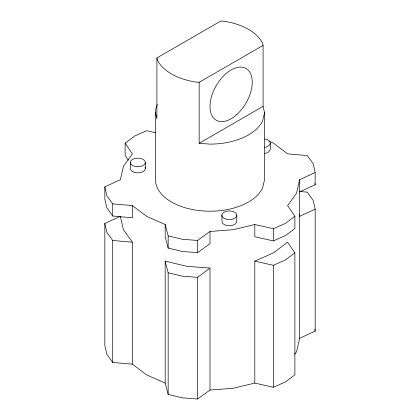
<?xml version="1.0" encoding="UTF-8"?>
<svg xmlns="http://www.w3.org/2000/svg" width="420" height="420" viewBox="0 0 420 420"><rect width="100%" height="100%" fill="white"/><g stroke="black" fill="none" stroke-linecap="round" stroke-linejoin="round"><path stroke-width="0.63" d="M155.479 112.639L155.479 179.723A54.521 31.479 0 0 0 202.881 210.929A54.521 31.479 0 0 0 262.668 187.866L264.521 179.723L264.521 112.639L263.093 106.376L263.093 45.392L262.668 43.507A54.521 31.479 0 0 0 224.112 21.247L220.847 21L156.907 57.918L156.907 118.902L155.479 112.639A54.521 31.479 0 0 1 157.332 104.491M264.521 112.639L262.668 120.787A54.521 31.479 0 0 1 210 144.118L199.154 143.293L199.154 82.309L263.093 45.392M299.628 191.919L315.147 184.748L315.173 172.557L313.168 163.763L307.288 155.573L287.621 153.846L273.378 143.131L268.968 141.178M315.173 172.557L299.628 179.723L296.572 193.116L287.621 205.595L294.877 216.29L294.877 228.485L285.521 235.52L273.336 240.917L254.814 236.733L254.814 224.532L273.336 228.722L285.521 223.325L294.877 216.29M299.628 179.723L299.628 338.279L296.572 351.671L294.709 354.27M128.389 160.162L125.123 155.353L125.123 143.152L134.479 136.117L146.664 130.72L155.605 132.741M254.814 261.125L273.378 252.903L287.621 242.183L294.877 252.877L285.521 259.917L273.336 265.314L254.814 261.125L254.814 383.093L233.2 388.264L210 390.028L197.584 399L182.359 397.845L168.163 394.448L165.186 383.093L165.186 261.125L186.8 266.296L210 268.06L210 390.028M165.186 261.125L168.163 272.785L182.359 276.176L197.584 277.337L210 268.06M125.123 143.152L132.379 153.846L123.428 166.331L120.372 179.723L104.827 186.89L106.832 195.683L112.712 203.873L132.379 205.595L146.622 216.31L165.186 224.532L168.163 235.888L182.359 239.285L197.584 240.44L210 231.467L233.2 229.703L254.814 224.532M165.186 224.532L165.186 236.733L168.163 248.089L182.359 251.48L197.584 252.641L210 243.663L210 231.467M199.154 143.293L263.093 106.376M165.186 383.093L146.622 374.871L132.379 364.151L112.712 362.434L106.832 354.239L104.827 345.445L104.827 223.477L119.795 216.578M299.675 191.494L307.288 192.16L313.168 200.351L315.173 209.144L299.628 216.31L299.192 214.4M299.628 338.279L315.173 331.112L315.173 209.144M254.814 383.093L273.336 387.282L285.521 381.885L294.877 374.845L294.877 252.877M264.747 153.395C270.438 153.048 271.21 147.919 270.281 143.131M199.154 82.309L195.888 82.063A54.521 31.479 0 0 1 157.332 59.803L156.907 57.918M104.827 223.477L106.832 232.271L112.712 240.466L132.379 242.183L132.379 364.151M104.827 186.89L104.827 199.048L106.832 207.837L112.712 216.032L132.379 217.791L132.379 205.595M132.379 242.183L123.428 229.703L120.372 216.31L120.372 217.623M314.858 183.493L315.147 184.748M314.743 329.228L315.173 331.112M221.86 215.276L222.117 216.389A7.471 4.31 0 0 0 231.263 219.44A7.471 4.31 0 0 0 236.544 214.158L235.798 213.119A7.471 4.31 0 0 0 227.399 211.108A7.471 4.31 0 0 0 221.86 215.276L222.117 222.49A7.471 4.31 0 0 0 230.307 225.65A7.471 4.31 0 0 0 236.801 221.372L236.801 215.276M273.336 228.722L273.336 240.917M273.336 265.314L273.336 387.282M197.584 240.44L197.584 252.641M197.584 277.337L197.584 399M168.163 235.888L168.163 248.089M168.163 272.785L168.163 394.448M145.325 162.461L145.325 168.562M130.389 162.461L130.389 168.562A7.471 4.31 0 0 0 135.922 172.725L137.855 172.872A7.471 4.31 0 0 0 145.068 167.444M112.712 203.873L112.712 216.032M112.712 240.466L112.712 362.434M264.747 138.968A7.471 4.31 0 0 1 268.097 146.181L266.548 146.864A7.471 4.31 0 0 1 264.747 147.294M137.855 166.772L135.922 166.63A7.471 4.31 0 0 1 130.641 161.348A7.471 4.31 0 0 1 139.786 158.298L141.593 158.728A7.471 4.31 0 0 1 145.068 163.579A7.471 4.31 0 0 1 137.855 166.772M236.591 114.749A29.878 17.252 -60 0 0 246.062 68.471A29.878 17.252 -60 0 0 210.719 99.813A29.878 17.252 -60 0 0 236.591 114.749"/></g></svg>
